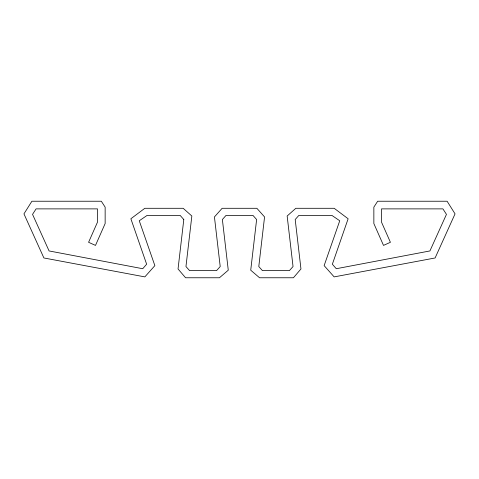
<?xml version="1.0" encoding="UTF-8"?>
<svg xmlns="http://www.w3.org/2000/svg" width="479" height="479" viewBox="0 0 479 479"><rect width="100%" height="100%" fill="white"/><g stroke="black" fill="none" stroke-linecap="round" stroke-linejoin="round"><path stroke-width="0.72" d="M183.798 219.52L178.044 268.964L185.577 277.766L219.436 277.766L228.273 270.198L222.376 219.52L226.028 215.418L252.972 215.418L256.624 219.52L250.727 270.198L259.564 277.766L293.423 277.766L300.956 268.964L295.202 219.52L298.854 215.418L331.905 215.418L339.743 220.771L324.133 265.629L334.156 276.892L435.112 257.965L455.05 213.868L447.099 201.234L377.674 201.234L373.854 207.138L373.854 223.549L383.505 245.404L390.415 242.296L381.5 222.118L381.5 208.88L442.913 208.88L446.452 214.37L429.92 250.942L336.27 268.719L332.36 264.216L348.131 218.765L334.174 208.293L295.83 208.293L287.155 216.017L293.04 266.54L289.382 270.641L262.444 270.641L258.792 266.54L264.564 216.939L256.864 208.293L222.136 208.293L214.436 216.939L220.208 266.54L216.556 270.641L189.618 270.641L185.96 266.54L191.845 216.017L183.17 208.293L144.826 208.293L130.869 218.765L146.64 264.216L142.73 268.719L49.08 250.942L32.548 214.37L36.087 208.88L97.5 208.88L97.5 222.118L88.585 242.296L95.495 245.404L105.146 223.549L105.146 207.138L101.326 201.234L31.901 201.234L23.95 213.868L43.888 257.965L144.844 276.892L154.867 265.629L139.257 220.771L147.095 215.418L180.146 215.418L183.798 219.52"/></g></svg>
